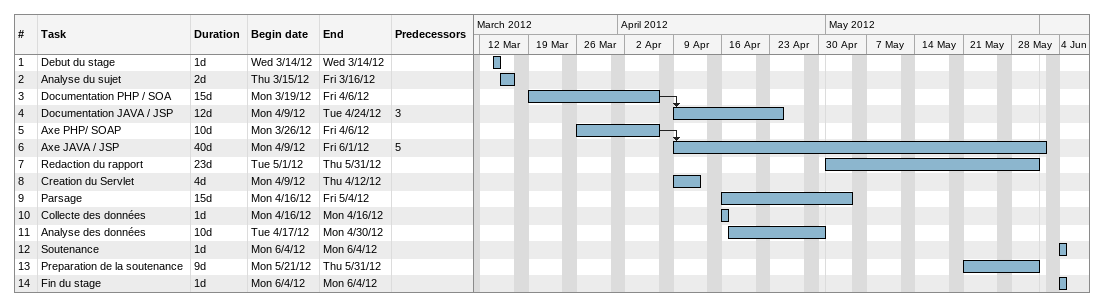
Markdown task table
| ID | Task | Duration | Start | Finish | Predecessors |
|---|---|---|---|---|---|
| 1 | Debut du stage | 1d | 2012-03-14 | 2012-03-14 |  |
| 2 | Analyse du sujet | 2d | 2012-03-15 | 2012-03-16 |  |
| 3 | Documentation PHP / SOA | 15d | 2012-03-19 | 2012-04-06 |  |
| 4 | Documentation JAVA / JSP | 12d | 2012-04-09 | 2012-04-24 | 3 |
| 5 | Axe PHP/ SOAP | 10d | 2012-03-26 | 2012-04-06 |  |
| 6 | Axe JAVA / JSP | 40d | 2012-04-09 | 2012-06-01 | 5 |
| 7 | Redaction du rapport | 23d | 2012-05-01 | 2012-05-31 |  |
| 8 | Creation du Servlet | 4d | 2012-04-09 | 2012-04-12 |  |
| 9 | Parsage | 15d | 2012-04-16 | 2012-05-04 |  |
| 10 | Collecte des données | 1d | 2012-04-16 | 2012-04-16 |  |
| 11 | Analyse des données | 10d | 2012-04-17 | 2012-04-30 |  |
| 12 | Soutenance | 1d | 2012-06-04 | 2012-06-04 |  |
| 13 | Preparation de la soutenance | 9d | 2012-05-21 | 2012-05-31 |  |
| 14 | Fin du stage | 1d | 2012-06-04 | 2012-06-04 |  |
